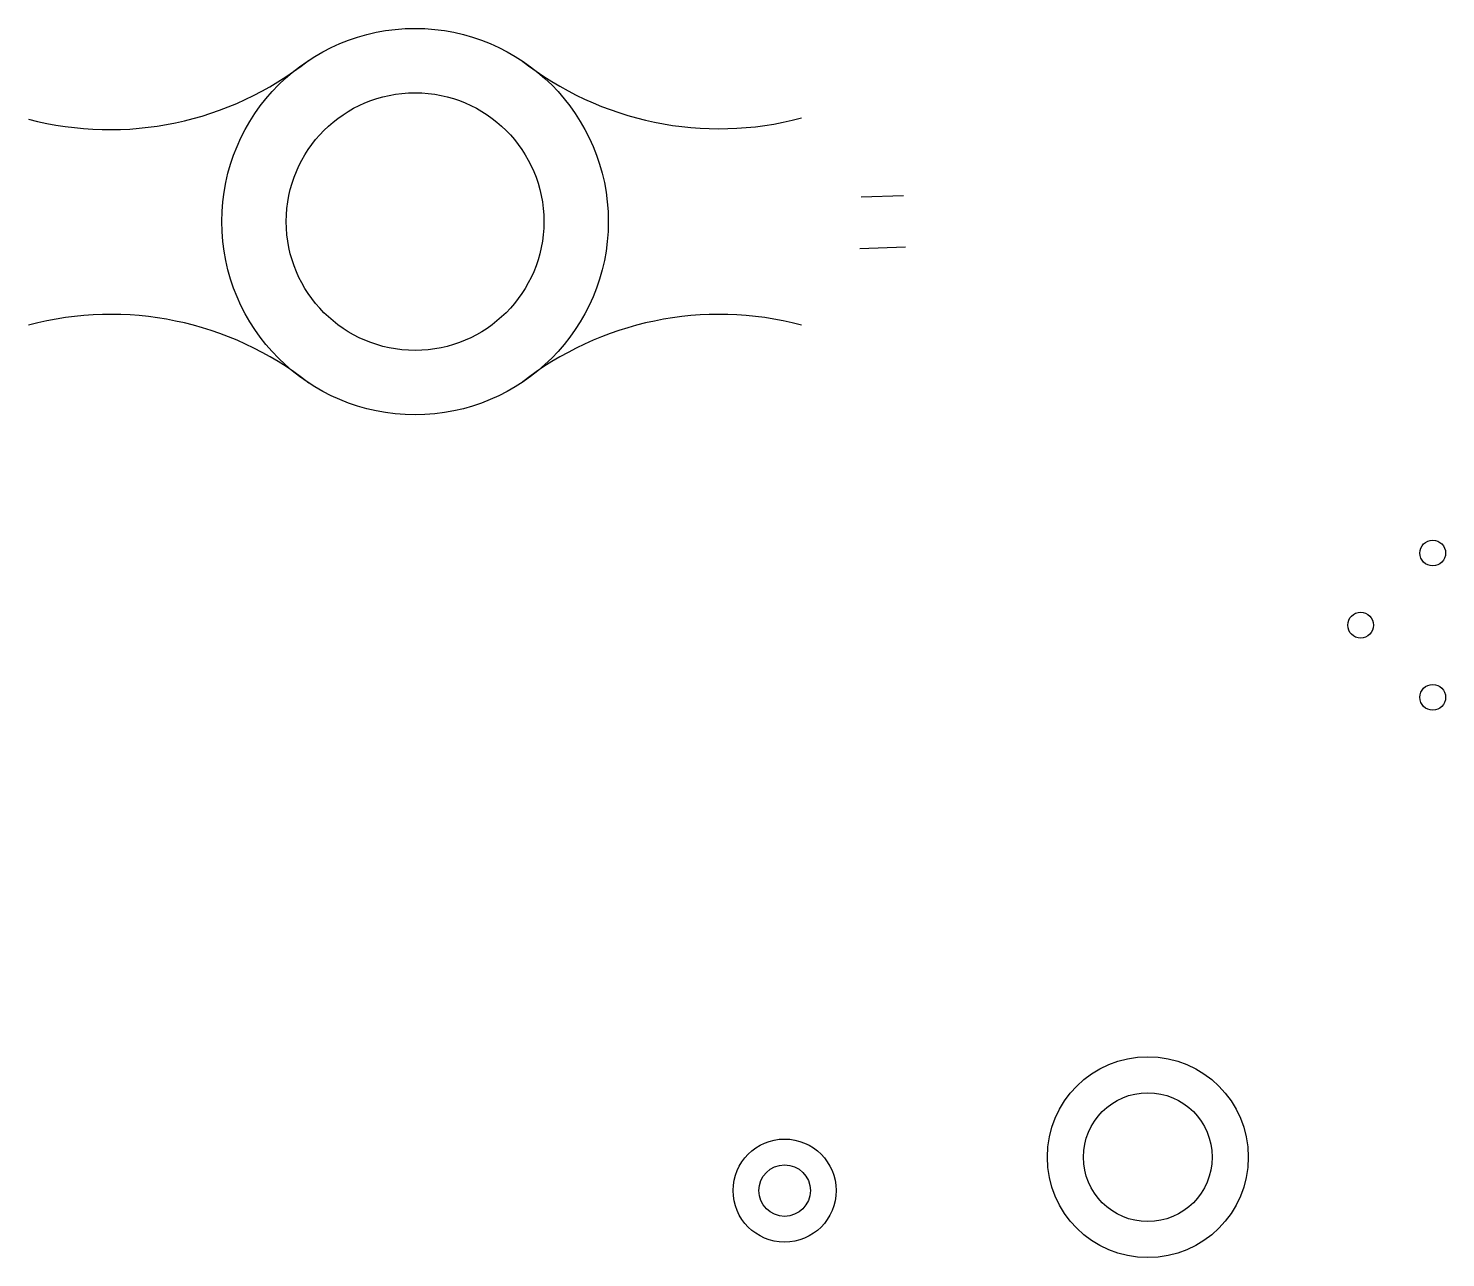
# Model space of a CAD drawing. Header units: millimetres. Extents: x 4181 to 7477, y 235 to 3384.
# Drawn here: x 4181 to 4731, y 2907 to 3384 of the extents above; entities outside this region: 4.
import ezdxf

# ---------------------------------------------------------------- set-up
doc = ezdxf.new("R2010")
doc.units = ezdxf.units.MM

msp = doc.modelspace()

# ---------------------------------------------------------------- linework, layer by layer
at = {"extrusion": (0.034066, -0.99942, 0)}
for p, q in [((4520.96, 3318.92, -125.49), (4504.45, 3318.36, -125.49)), ((4521.64, 3298.93, -125.49), (4503.94, 3298.33, -125.49))]:
    msp.add_line(p, q, dxfattribs=at)
at = {"elevation": 2820.94}
msp.add_lwpolyline([(7444.4, 254.5), (7450.47, 243.98), (7462.62, 243.98), (7468.7, 254.5), (7462.62, 265.02), (7450.47, 265.02)], close=True, dxfattribs=at)
for centre, radius in [((4331.3, 3308.92, -125.49), 75), ((4331.3, 3308.92, -125.49), 50), ((4726.36, 3180.27, 5), 5), ((4698.36, 3152.27, 5), 5), ((4726.36, 3124.27, 5), 5), ((4615.74, 2945.79, 10), 39), ((4615.74, 2945.79, 10), 25), ((4474.75, 2932.82), 20), ((4474.75, 2932.82, 30), 10), ((7456.55, 254.5, 2800.94), 20), ((7456.55, 254.5, 2800.94), 10), ((7456.55, 254.5, 2820.94), 4.5)]:
    msp.add_circle(centre, radius)
for centre, start, end in [((4212.82, 3468.7, -125.49), 255.2312, 308.4316), ((4449.33, 3469.04, -125.49), 231.7296, 284.93), ((4213.27, 3148.81, -125.49), 51.7296, 104.93), ((4449.33, 3148.81, -125.49), 75.07, 128.2704)]:
    msp.add_arc(centre, 124.09, start, end)

doc.saveas('drawing.dxf')
